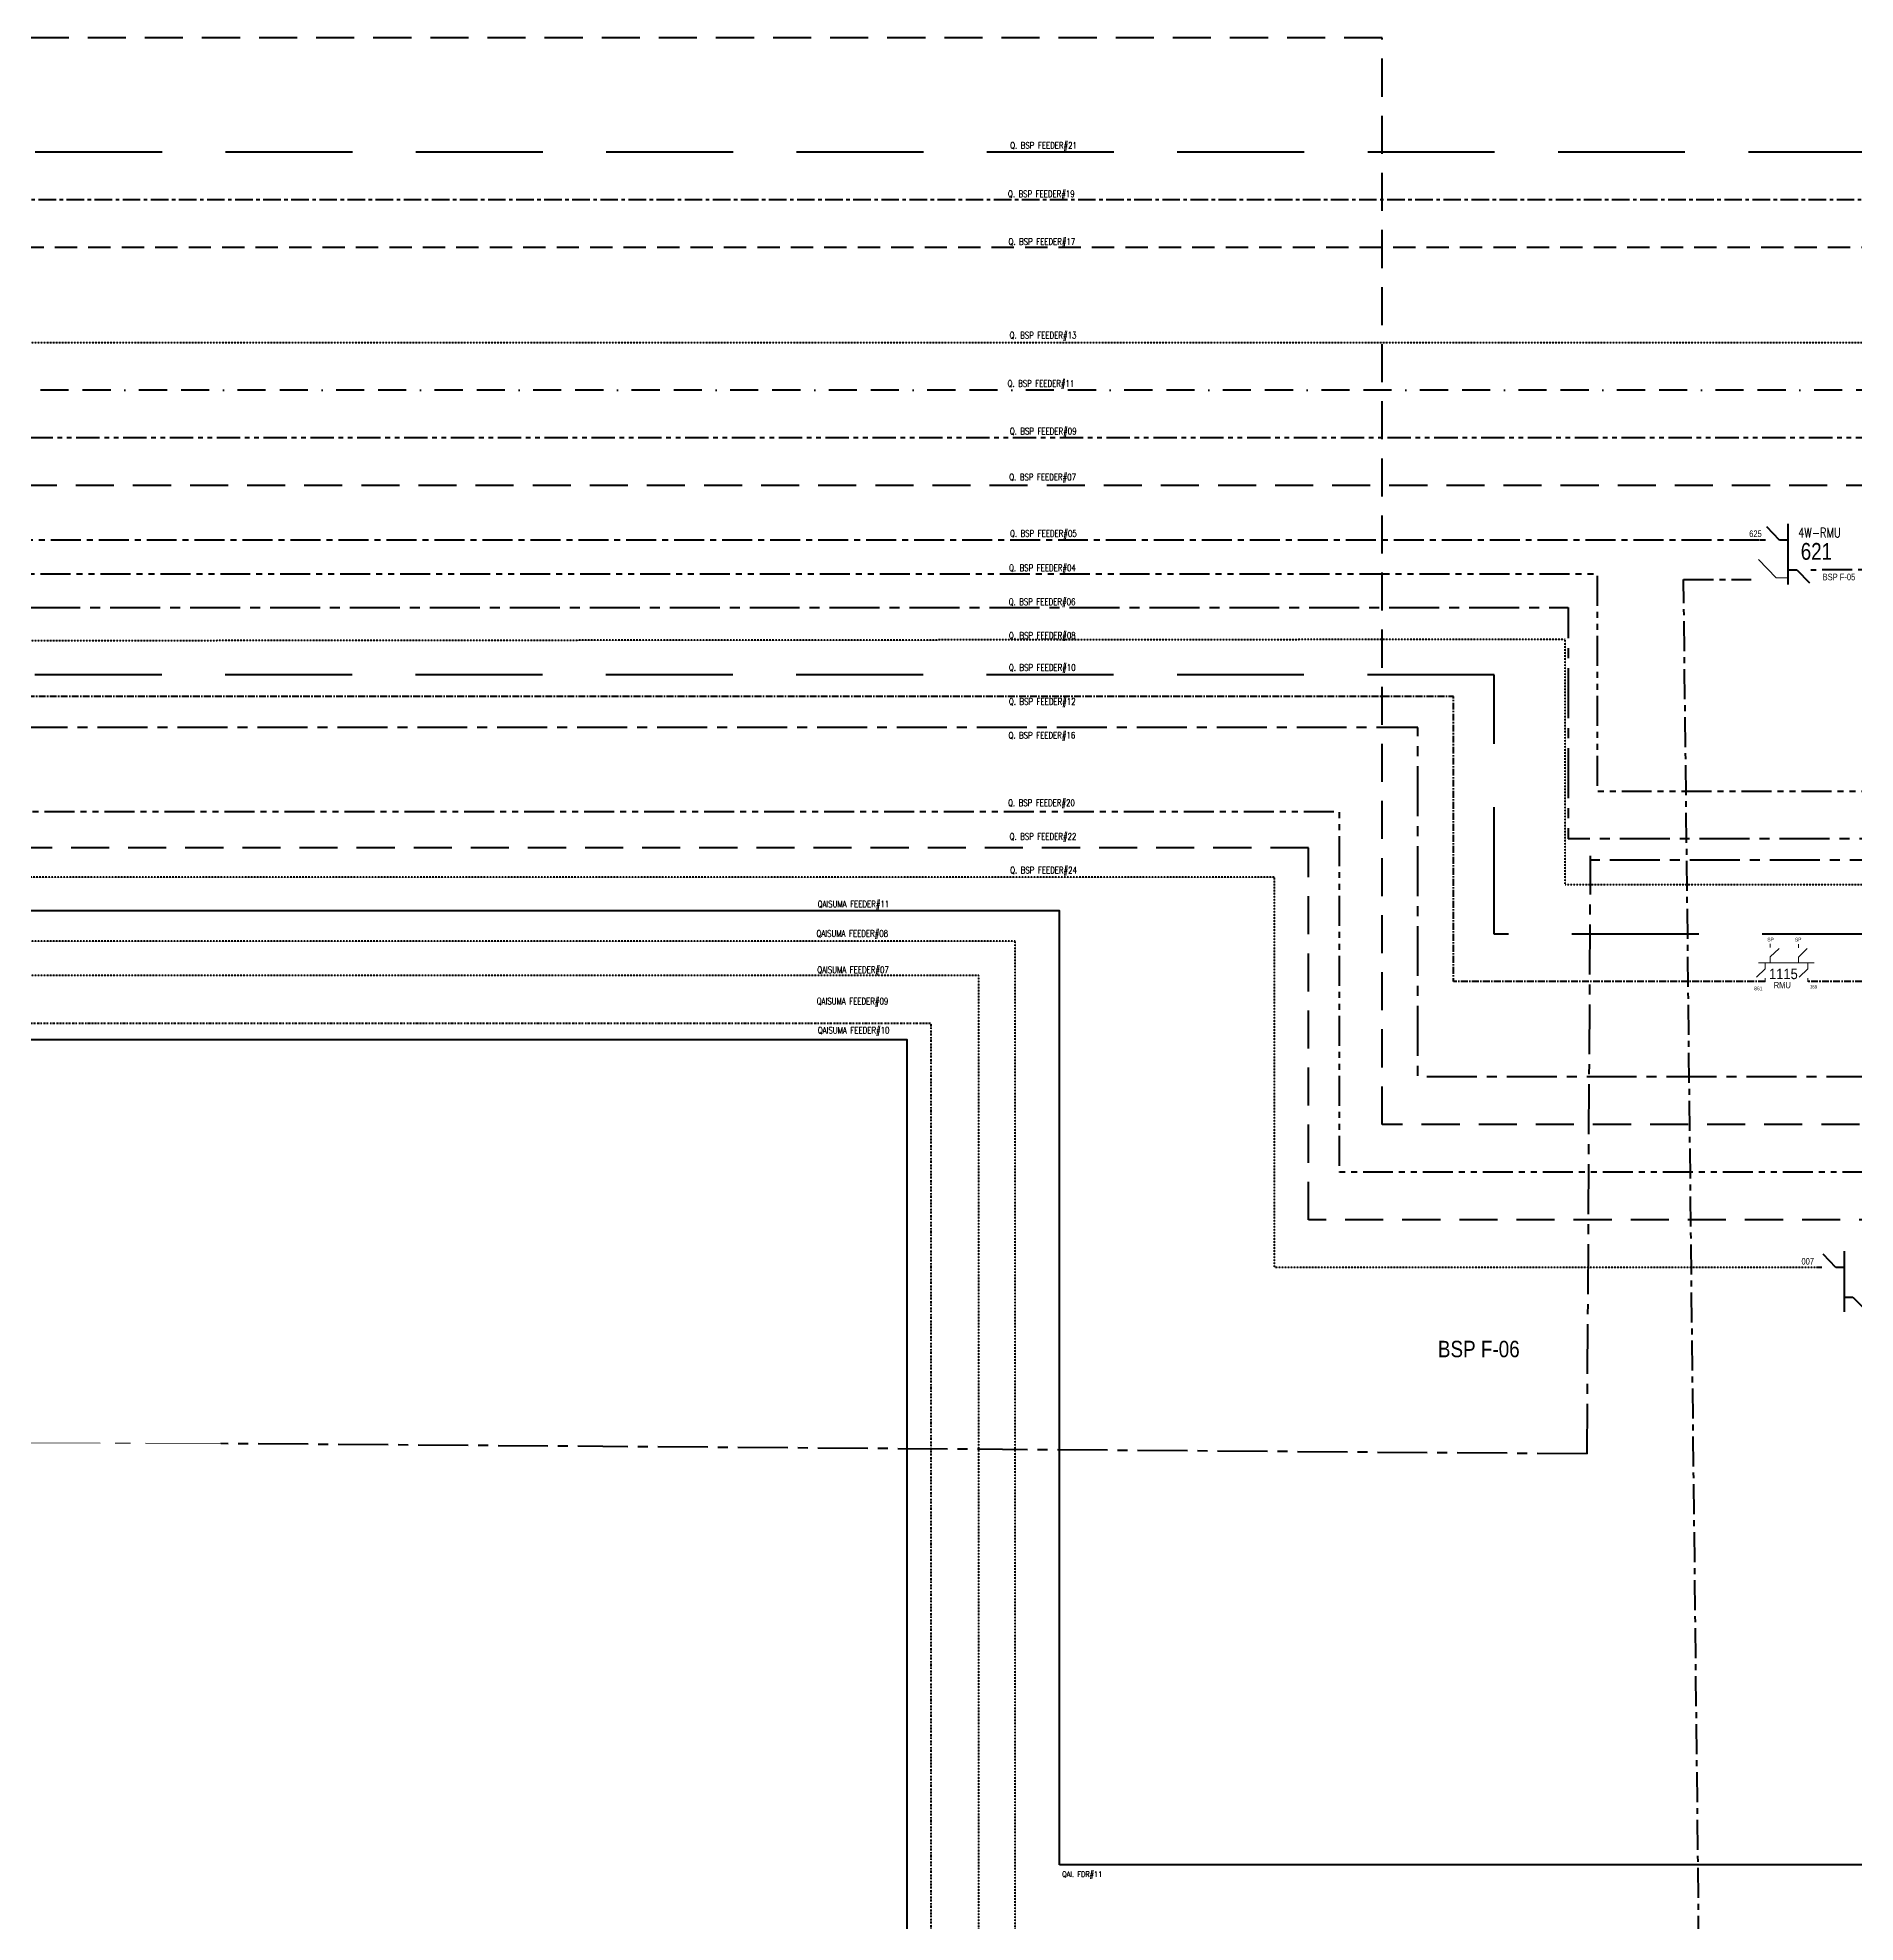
# Model space of a CAD drawing. Header units: metres. Extents: x 65984 to 144644, y -19036 to 23726.
# Drawn here: x 127597 to 128567, y 21238 to 22245 of the extents above; entities that cross this region are included whole.
import ezdxf
from ezdxf.enums import TextEntityAlignment as Align

# ---------------------------------------------------------------- set-up
doc = ezdxf.new("R2010")
doc.units = ezdxf.units.M
doc.header["$MEASUREMENT"] = 0
for name, pattern in [('( Border )', [1.75, 0.5, -0.25, 0.5, -0.25, 0, -0.25]), ('( Center )', [2, 1.25, -0.25, 0.25, -0.25]), ('( Phantom )', [2.5, 1.25, -0.25, 0.25, -0.25, 0.25, -0.25]), ('DGN Style 3', [0.013877, 0, -0.013877]), ('DGN Style 4', [1.6, 0.8, -0.4, 0, -0.4]), ('HIDDEN2', [2381.25, 1587.5, -793.75])]:
    doc.linetypes.add(name, pattern=pattern)
doc.layers.get('0').update_dxf_attribs({"color": 95, "lineweight": 40})
for name, color, linetype, lineweight in [('d_eos', 111, 'Continuous', 40), ('d_eos no', 121, 'Continuous', 40), ('d_switch', 95, 'Continuous', 40), ('d_ug cable', 95, 'Continuous', 40), ('d_ug main line', 95, 'Continuous', 40), ('FDR  1  16', 234, 'Continuous', 40), ('Level 37', 7, 'Continuous', 0), ('O H MAIN FEEDER', 4, 'Continuous', 100)]:
    doc.layers.add(name, color=color, linetype=linetype, lineweight=lineweight)
doc.styles.add('Style-Arial', font='arial.ttf')
doc.styles.add('Style-ENGINEERING', font='ENGINEERING.shx')
doc.styles.add('Style-msdefault', font='msdefault.shx')
doc.styles.add('Style-STANDARD', font='STANDARD.shx')

# ---------------------------------------------------------------- blocks, each defined once
blk = doc.blocks.new('*U827')
at = {"layer": 'd_eos', "color": 7, "linetype": 'Continuous', "lineweight": 211, "ltscale": 0.638341}
for p, q in [((0, 16.2), (0, -16.2)), ((4.6, 8.4), (11.4, 15.4)), ((0, 8.4), (4.6, 8.4)), ((12.1, 8.4), (14.9, 8.4)), ((-12.1, -7.4), (-14.9, -7.4)), ((-4.6, -7.4), (-11.4, -14.5)), ((0, -7.4), (-4.6, -7.4))]:
    blk.add_line(p, q, dxfattribs=at)
blk = doc.blocks.new('*U3956')
at = {"layer": 'd_eos', "color": 251, "linetype": 'Continuous', "lineweight": 13, "ltscale": 0.429356}
for p, q in [((-8.1, 8.9), (-8.1, 10.8)), ((7.1, 8.8), (7.1, 10.7))]:
    blk.add_line(p, q, dxfattribs=at)
at = {"layer": 'd_eos', "color": 7, "linetype": 'Continuous', "lineweight": 13, "ltscale": 0.429356}
for p, q in [((15.4, 0.7), (-14.3, 0.7)), ((-10.7, 0.7), (-10.7, -2.5)), ((-8.1, 3.9), (-3.3, 8.4)), ((-8.1, 0.7), (-8.1, 3.9)), ((7.1, 3.8), (11.8, 8.4)), ((7.1, 0.7), (7.1, 3.8)), ((12.1, 0.7), (12.1, -2.5)), ((-10.7, -2.5), (-15.4, -7)), ((-10.7, -7.5), (-10.7, -9.4)), ((12.1, -2.5), (7.4, -7)), ((12.1, -7.5), (12.1, -9.4))]:
    blk.add_line(p, q, dxfattribs=at)
at = {"layer": 'd_eos no', "color": 7, "linetype": 'Continuous', "lineweight": 13, "ltscale": 0.38742, "style": 'Style-Arial', "width": 0.88}
blk.add_text('1115', height=5.6, dxfattribs=at).set_placement((-8.6, -2.4), align=Align.TOP_LEFT)

msp = doc.modelspace()

# ---------------------------------------------------------------- linework, layer by layer
at = {"color": 7, "linetype": '( Border )', "lineweight": 140, "ltscale": 30}
msp.add_line((128845.7, 22056.3), (125503.4, 22056.3), dxfattribs=at)
at = {"color": 1, "linetype": 'DGN Style 4', "lineweight": 70, "flags": 128}
msp.add_lwpolyline([(128559.9, 20572.7), (128559.9, 20579), (128073.9, 20579), (128073.9, 21718.3), (128073.9, 21718.3), (125710.5, 21718.3), (125710.5, 19820.8), (115844.2, 19820.8), (115844.2, 19939)], dxfattribs=at)
at = {"layer": 'd_eos', "color": 7, "linetype": 'Continuous', "lineweight": 13, "ltscale": 0.882443}
for p, q in [((128524.9, 21956.2), (128515.5, 21965.9)), ((128511.6, 21955.3), (128507.7, 21955.3)), ((128531.3, 21956.2), (128524.9, 21956.2))]:
    msp.add_line(p, q, dxfattribs=at)
at = {"layer": 'd_ug cable', "color": 18, "linetype": 'DGN Style 3', "lineweight": 100, "flags": 128}
msp.add_lwpolyline([(128546.8, 21588), (128257.1, 21588), (128257.1, 21796.4), (125683.2, 21796.4), (125683.2, 21241)], dxfattribs=at)
at = {"layer": 'd_ug cable', "color": 1, "linetype": 'DGN Style 3', "lineweight": 100, "flags": 128}
msp.add_lwpolyline([(128118.7, 21007.5), (128118.7, 21762.1), (125098.7, 21762.1)], dxfattribs=at)
at = {"layer": 'd_ug main line', "color": 3, "linetype": 'DGN Style 3', "lineweight": 140}
msp.add_line((128976.3, 22081.7), (125562.2, 22081.7), dxfattribs=at)
at = {"layer": 'd_ug main line', "color": 220, "linetype": '( Center )', "lineweight": 140, "ltscale": 12.802868}
msp.add_line((129180.1, 21960.5), (128546.3, 21960.5), dxfattribs=at)
at = {"layer": 'd_ug main line', "color": 194, "linetype": 'HIDDEN2', "lineweight": 140, "ltscale": 0.012803}
msp.add_lwpolyline([(128904.8, 21664.3), (128314.7, 21664.3), (128314.7, 22244.6), (125677.4, 22244.6)], dxfattribs=at)
at = {"layer": 'd_ug main line', "color": 1, "linetype": 'HIDDEN2', "lineweight": 70, "ltscale": 0.042676}
msp.add_lwpolyline([(128984.4, 22183.5), (125582.1, 22183.5)], dxfattribs=at)
at = {"layer": 'd_ug main line', "color": 36, "linetype": 'HIDDEN2', "lineweight": 70, "ltscale": 0.0075}
msp.add_lwpolyline([(128761, 22132.6), (125423.2, 22132.6), (125423.2, 22146.3)], dxfattribs=at)
at = {"layer": 'd_ug main line', "color": 134, "linetype": '( Phantom )', "lineweight": 100, "ltscale": 10, "flags": 128}
msp.add_lwpolyline([(128730, 22030.9), (125291.6, 22030.9)], dxfattribs=at)
at = {"layer": 'd_ug main line', "color": 251, "linetype": 'HIDDEN2', "lineweight": 140, "ltscale": 0.012803}
msp.add_lwpolyline([(128582.7, 22005.4), (125318.8, 22005.4), (125318.8, 21381.9), (124451.7, 21381.9)], dxfattribs=at)
at = {"layer": 'd_ug main line', "color": 220, "linetype": '( Center )', "lineweight": 140, "ltscale": 12.802868, "flags": 128}
for points in [[(125031.5, 21937), (125031.5, 21976.4), (128516.7, 21976.4)], [(128475.6, 21955.3), (128475.6, 21955.3), (128511.7, 21955.3)], [(128485.5, 21072.1), (128485.5, 21072.1), (128475.6, 21955.3)]]:
    msp.add_lwpolyline(points, dxfattribs=at)
at = {"layer": 'd_ug main line', "color": 131, "linetype": '( Phantom )', "lineweight": 70, "ltscale": 12.802868, "flags": 128}
msp.add_lwpolyline([(125049.1, 21819.1), (125049.1, 21958.4), (128429.4, 21958.4), (128429.4, 21842.3), (128978.8, 21842.3)], dxfattribs=at)
at = {"layer": 'd_ug main line', "color": 121, "linetype": 'DGN Style 3', "lineweight": 140, "flags": 128}
msp.add_lwpolyline([(128805.9, 21792.3), (128412.4, 21792.3), (128412.4, 21923.3), (125601.1, 21920.7), (125528.5, 21920.4)], dxfattribs=at)
at = {"layer": 'd_ug main line', "color": 191, "linetype": 'HIDDEN2', "lineweight": 140, "ltscale": 0.042676}
msp.add_lwpolyline([(128686.9, 21766), (128374.5, 21766), (128374.5, 21904.4), (125768.8, 21904.4), (125768.8, 21676.2)], dxfattribs=at)
at = {"layer": 'd_ug main line', "color": 174, "linetype": '( Center )', "lineweight": 140, "ltscale": 2.94, "flags": 128}
for points in [[(128519.1, 21740.6), (128352.7, 21740.6), (128352.7, 21892.8), (125266.2, 21892.8)], [(128570.8, 21740.6), (128541.9, 21740.6)]]:
    msp.add_lwpolyline(points, dxfattribs=at)
at = {"layer": 'd_ug main line', "color": 251, "linetype": '( Phantom )', "lineweight": 106, "ltscale": 12.802868, "flags": 128}
msp.add_lwpolyline([(128640.5, 21638.9), (128291.9, 21638.8), (128291.9, 21831.2), (125291.5, 21831.2)], dxfattribs=at)
at = {"layer": 'd_ug main line', "color": 57, "linetype": 'HIDDEN2', "lineweight": 140, "ltscale": 0.012803, "true_color": 0x7d8a21}
msp.add_lwpolyline([(128681.1, 21613.4), (128275.3, 21613.4), (128275.3, 21812.1), (125663.6, 21812.1), (125663.6, 21317.8)], dxfattribs=at)
at = {"layer": 'd_ug main line', "color": 5, "linetype": 'DGN Style 3', "lineweight": 140, "flags": 128}
msp.add_lwpolyline([(128853.8, 20829.6), (128099.3, 20829.6), (128099.3, 21743.9), (125110.7, 21743.9), (125110.7, 21411.8)], dxfattribs=at)
at = {"layer": 'd_ug main line', "color": 7, "linetype": '( Center )', "lineweight": 13, "ltscale": 32.144707, "flags": 128}
msp.add_lwpolyline([(127694.6, 21493.9), (127518.5, 21494.6), (127518.5, 21494.6), (127518.5, 21494.6)], dxfattribs=at)
at = {"layer": 'FDR  1  16', "color": 30, "linetype": '( Center )', "lineweight": 70, "ltscale": 7.500037}
msp.add_line((128881.7, 22158), (125509.6, 22158), dxfattribs=at)
at = {"layer": 'FDR  1  16', "color": 7, "linetype": '( Center )', "lineweight": 70, "ltscale": 21.338113}
for p, q in [((128894.9, 21816.9), (128414, 21816.9)), ((128424.1, 21488.4), (128425.9, 21807.8)), ((128889.7, 21805.4), (128425.1, 21805.4)), ((128424.1, 21488.4), (127694.6, 21493.9))]:
    msp.add_line(p, q, dxfattribs=at)
at = {"layer": 'FDR  1  16', "color": 7, "linetype": '( Center )', "lineweight": 120, "ltscale": 21.338113, "flags": 128}
msp.add_lwpolyline([(125065.6, 21821.8), (125065.6, 21940.4), (128414, 21940.4), (128414, 21816.9)], dxfattribs=at)
at = {"layer": 'FDR  1  16', "color": 1, "linetype": '( Center )', "lineweight": 211, "ltscale": 21.338113, "flags": 128}
msp.add_lwpolyline([(129005.3, 21689.7), (128333.7, 21689.7), (128333.7, 21876.3), (125722.6, 21876.3)], dxfattribs=at)
at = {"layer": 'O H MAIN FEEDER', "color": 214, "lineweight": 140, "ltscale": 0.426762}
msp.add_line((129834.4, 21269), (128142.4, 21269), dxfattribs=at)
at = {"layer": 'O H MAIN FEEDER', "color": 214, "lineweight": 140, "ltscale": 0.426762, "flags": 128}
msp.add_lwpolyline([(128142.4, 21269), (128142.4, 21778.4), (125693.2, 21778.4), (125693.2, 19849.3)], dxfattribs=at)
at = {"layer": 'O H MAIN FEEDER', "color": 95, "lineweight": 211, "ltscale": 0.426762, "flags": 128}
msp.add_lwpolyline([(128061, 20333.4), (128061, 21709.5), (125714.5, 21709.5), (125714.5, 20280.9)], dxfattribs=at)

# ---------------------------------------------------------------- block references
at = {"layer": 'd_eos', "color": 7, "linetype": 'Continuous', "lineweight": 211, "ltscale": 0.638341, "extrusion": (0, 0, -1), "rotation": 180}
for p in [(-128531.4, 21968.9), (-128561.4, 21580.5)]:
    msp.add_blockref('*U827', p, dxfattribs=at)
at = {"layer": 'd_eos', "color": 251, "linetype": 'Continuous', "lineweight": 13, "ltscale": 0.429356}
msp.add_blockref('*U3956', (128529.8, 21749.9), dxfattribs=at)

# ---------------------------------------------------------------- texts
at = {"color": 7, "linetype": 'Continuous', "lineweight": 40, "style": 'Style-STANDARD', "width": 0.857143}
for s, height, p in [('Q. BSP FEEDER#21', 3.5, (128133.9, 22187.1)), ('Q. BSP FEEDER#19', 3.5, (128132.7, 22161.2)), ('Q. BSP FEEDER#17', 3.5, (128133, 22135.7)), ('Q. BSP FEEDER#13', 3.5, (128133.6, 22085.7)), ('Q. BSP FEEDER#11', 3.5, (128132.5, 22060)), ('Q. BSP FEEDER#09', 3.5, (128133.7, 22034.5)), ('Q. BSP FEEDER#07', 3.5, (128133.4, 22010)), ('Q. BSP FEEDER#05', 3.5, (128133.8, 21979.9)), ('Q. BSP FEEDER#04', 3.5, (128133.3, 21961.5)), ('Q. BSP FEEDER#06', 3.5, (128133.1, 21943.4)), ('Q. BSP FEEDER#08', 3.5, (128133.2, 21925.4)), ('Q. BSP FEEDER#10', 3.5, (128133.2, 21908.3)), ('Q. BSP FEEDER#12', 3.5, (128133.2, 21890.1)), ('Q. BSP FEEDER#16', 3.5, (128133, 21872.1)), ('Q. BSP FEEDER#20', 3.5, (128132.8, 21836.1)), ('Q. BSP FEEDER#22', 3.5, (128133.6, 21818.1)), ('Q. BSP FEEDER#24', 3.5, (128133.9, 21800.1)), ('QAISUMA FEEDER#11', 3.5, (128032.4, 21782)), ('QAISUMA FEEDER#08', 3.5, (128031.8, 21766.3)), ('QAISUMA FEEDER#07', 3.5, (128032.2, 21746.9)), ('QAISUMA FEEDER#09', 3.5, (128031.9, 21730.1)), ('QAISUMA FEEDER#10', 3.5, (128032.5, 21714.6)), ('QAI. FDR#11', 2.987, (128154.5, 21264))]:
    msp.add_text(s, height=height, dxfattribs=at).set_placement(p, align=Align.MIDDLE_CENTER)
at = {"layer": 'd_eos no', "color": 7, "linetype": 'Continuous', "lineweight": 140, "style": 'Style-msdefault', "width": 0.833333}
msp.add_text('621', height=9, dxfattribs=at).set_placement((128538.1, 21965.8))
at = {"layer": 'd_switch', "color": 220, "linetype": 'Continuous', "lineweight": 53, "style": 'Style-msdefault', "width": 0.857143}
msp.add_text('BSP F-05', height=3.5, dxfattribs=at).set_placement((128549.8, 21958.4), align=Align.TOP_LEFT)
at = {"layer": 'd_switch', "color": 7, "linetype": 'Continuous', "lineweight": 13, "ltscale": 0.38742, "style": 'Style-ENGINEERING', "width": 0.857143}
for s, height, p in [('SP', 1.94, (128523.8, 21764)), ('SP', 1.94, (128538.5, 21764)), ('861', 1.94, (128517.7, 21737.9)), ('359', 1.68, (128546.9, 21738.6))]:
    msp.add_text(s, height=height, dxfattribs=at).set_placement(p, align=Align.TOP_RIGHT)
at = {"layer": 'd_switch', "color": 7, "linetype": 'Continuous', "lineweight": 13, "style": 'Style-msdefault', "width": 0.857143}
msp.add_text('BSP F-06', height=8.79, dxfattribs=at).set_placement((128344.4, 21548.8), align=Align.TOP_LEFT)
at = {"layer": 'Level 37', "color": 7, "linetype": 'Continuous', "lineweight": 53, "style": 'Style-msdefault', "width": 0.857143}
for s, p in [('625', (128510.6, 21981.5)), ('007', (128538.5, 21593))]:
    msp.add_text(s, height=3.5, dxfattribs=at).set_placement(p, align=Align.TOP_LEFT)
at = {"layer": 'Level 37', "color": 7, "linetype": 'Continuous', "lineweight": 53, "style": 'Style-STANDARD', "width": 0.854701}
msp.add_text('4W-RMU', height=4.99, dxfattribs=at).set_placement((128548.1, 21980.3), align=Align.MIDDLE_CENTER)
at = {"layer": 'Level 37', "color": 7, "linetype": 'Continuous', "lineweight": 13, "ltscale": 0.38742, "style": 'Style-msdefault', "width": 0.86}
msp.add_text('RMU', height=3.36, rotation=0.0004, dxfattribs=at).set_placement((128532.8, 21740.4), align=Align.TOP_RIGHT)

doc.saveas('drawing.dxf')
